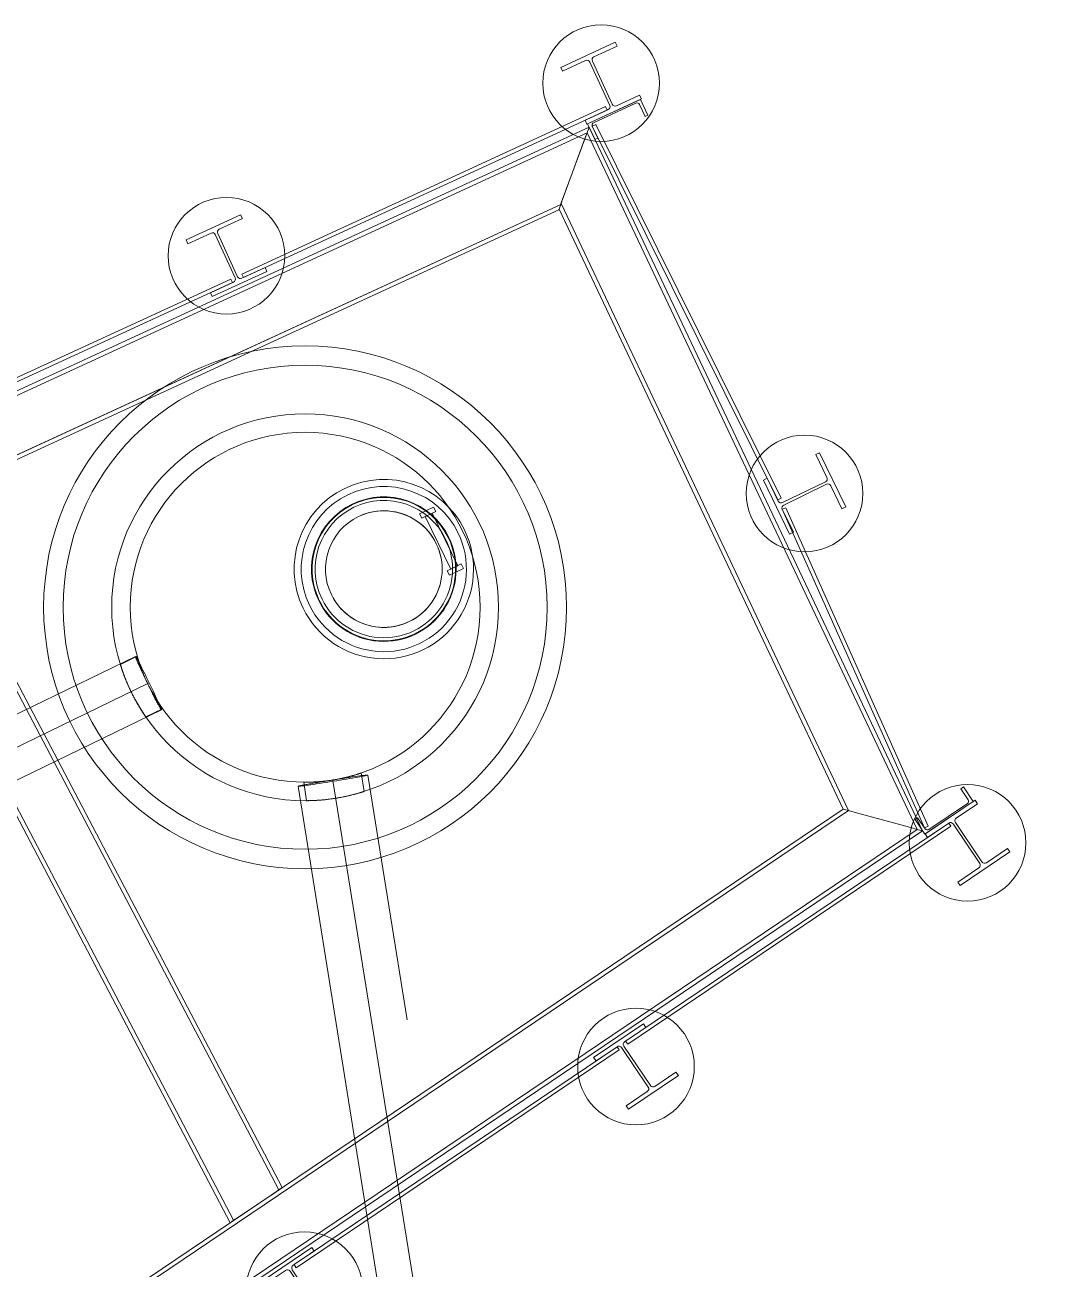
# Model space of a CAD drawing. Header units: metres. Extents: x 1753726 to 1755216, y 5920592 to 5921703.
# Drawn here: x 1754027.64 to 1754032.98, y 5920996.07 to 5921002.47 of the extents above; entities that cross this region are included whole.
import ezdxf

# ---------------------------------------------------------------- set-up
doc = ezdxf.new("R2010")
doc.units = ezdxf.units.M
doc.linetypes.add('CENTER', pattern=[50.8, 31.75, -6.35, 6.35, -6.35])
doc.linetypes.add('HIDDEN2', pattern=[4.7625, 3.175, -1.5875])
for name, color, linetype, lineweight in [('A-FLOR-____-OTLN', 9, 'Continuous', 9), ('A-GENM-____-OTLN', 4, 'Continuous', 9), ('A-WALL-____-OTLN', 2, 'Continuous', 9), ('P-PIPE-____-CNTR', 1, 'CENTER', 9), ('P-PIPE-____-OTLN', 6, 'HIDDEN2', 18), ('S-BEAM-____-OTLN', 7, 'Continuous', 9), ('S-COLS-____-OTLN', 52, 'Continuous', 9), ('S-FNDN-____-OTLN', 7, 'Continuous', 9)]:
    doc.layers.add(name, color=color, linetype=linetype, lineweight=lineweight)

# ---------------------------------------------------------------- blocks, each defined once
blk = doc.blocks.new('308492-ARUP-TUTB-MOD-0001_rvt-1-X-ARUP-GL-HERNE_BAY_ALIGNMENT')
at = {"layer": 'P-PIPE-____-CNTR'}
for p, q in [((1754028.2748, 5920999.08), (1754026.971, 5920998.448)), ((1754028.2748, 5920999.08), (1754026.971, 5920998.448)), ((1754042.2645, 5920917.3808), (1754029.224, 5920998.5788)), ((1754042.2645, 5920917.3808), (1754029.224, 5920998.5788))]:
    blk.add_line(p, q, dxfattribs=at)
at = {"layer": 'P-PIPE-____-OTLN'}
for p, q in [((1754028.2083, 5920999.2173), (1754026.9045, 5920998.5852)), ((1754027.0375, 5920998.3108), (1754028.3413, 5920998.9428)), ((1754042.4438, 5920917.4095), (1754029.4032, 5920998.6076)), ((1754029.0448, 5920998.55), (1754042.0853, 5920917.352))]:
    blk.add_line(p, q, dxfattribs=at)
for centre, major_axis, ratio, start_param, end_param in [((1754028.2748, 5920999.08), (-0.0665, 0.1372), 0.029803, 0, 1.570796), ((1754028.2748, 5920999.08), (-0.0665, 0.1372), 0.029803, 4.712389, 6.283185), ((1754028.2748, 5920999.08), (-0.0665, 0.1372), 0.029803, 3.141593, 4.712389), ((1754028.2748, 5920999.08), (-0.0665, 0.1372), 0.029803, 1.570796, 3.141593), ((1754029.224, 5920998.5788), (0.1792, 0.0288), 0.018974, 1.570796, 3.141593), ((1754029.224, 5920998.5788), (0.1792, 0.0288), 0.018974, 3.141593, 4.712389), ((1754029.224, 5920998.5788), (0.1792, 0.0288), 0.018974, 0, 1.570796), ((1754029.224, 5920998.5788), (0.1792, 0.0288), 0.018974, 4.712389, 6.283185)]:
    blk.add_ellipse(centre, major_axis=major_axis, ratio=ratio, start_param=start_param, end_param=end_param, dxfattribs=at)
blk = doc.blocks.new('Generic Model - Access Cover - WSL - Floor Base - Inspector Riser 2-4531329-X-ARUP-GL-HERNE_BAY_ALIGNMENT')
at = {"layer": 'A-GENM-____-OTLN'}
for radius, start, end in [(0.4615, 0, 180), (0.4615, 0, 180), (0.425, 0, 180), (0.425, 0, 180), (0.3719, 0, 180), (0.3691, 0, 180), (0.3533, 0, 180), (0.3533, 0, 180), (0.3533, 0, 180), (0.3, 0, 180), (0.3, 0, 180), (0.4615, 180, 0), (0.4615, 180, 0), (0.425, 180, 0), (0.425, 180, 0), (0.3719, 180, 0), (0.3691, 180, 0), (0.3533, 180, 0), (0.3533, 180, 0), (0.3533, 180, 0), (0.3, 180, 0), (0.3, 180, 0)]:
    blk.add_arc((0, 0), radius, start, end, dxfattribs=at)
blk = doc.blocks.new('Arup_Vertical Circulation_Cat Ladder_with Cage_AU - Generic-4604013-X-ARUP-GL-HERNE_BAY_ALIGNMENT')
at = {"layer": 'A-GENM-____-OTLN'}
for p, q in [((-0.175, 0.11), (-0.175, 0.19)), ((-0.175, 0.19), (-0.15, 0.19)), ((-0.15, 0.19), (-0.175, 0.19)), ((-0.175, 0.19), (-0.175, 0.11)), ((-0.15, 0.19), (-0.15, 0.11)), ((-0.15, 0.11), (-0.15, 0.19)), ((0.15, 0.17), (-0.15, 0.17)), ((-0.15, 0.17), (-0.15, 0.15)), ((0.15, 0.17), (-0.15, 0.17)), ((-0.15, 0.17), (-0.15, 0.15)), ((0.15, 0.17), (-0.15, 0.17)), ((-0.15, 0.17), (-0.15, 0.15)), ((0.15, 0.17), (-0.15, 0.17)), ((-0.15, 0.17), (-0.15, 0.15)), ((0.15, 0.17), (-0.15, 0.17)), ((-0.15, 0.17), (-0.15, 0.15)), ((0.15, 0.17), (-0.15, 0.17)), ((-0.15, 0.17), (-0.15, 0.15)), ((0.15, 0.17), (-0.15, 0.17)), ((-0.15, 0.17), (-0.15, 0.15)), ((0.15, 0.17), (-0.15, 0.17)), ((-0.15, 0.17), (-0.15, 0.15)), ((0.15, 0.17), (-0.15, 0.17)), ((-0.15, 0.17), (-0.15, 0.15)), ((-0.15, 0.15), (-0.15, 0.13)), ((-0.15, 0.15), (-0.15, 0.13)), ((-0.15, 0.15), (-0.15, 0.13)), ((-0.15, 0.15), (-0.15, 0.13)), ((-0.15, 0.15), (-0.15, 0.13)), ((-0.15, 0.15), (-0.15, 0.13)), ((-0.15, 0.15), (-0.15, 0.13)), ((-0.15, 0.15), (-0.15, 0.13)), ((-0.15, 0.15), (-0.15, 0.13)), ((-0.15, 0.13), (0.15, 0.13)), ((-0.15, 0.13), (0.15, 0.13)), ((-0.15, 0.13), (0.15, 0.13)), ((-0.15, 0.13), (0.15, 0.13)), ((-0.15, 0.13), (0.15, 0.13)), ((-0.15, 0.13), (0.15, 0.13)), ((-0.15, 0.13), (0.15, 0.13)), ((-0.15, 0.13), (0.15, 0.13)), ((-0.15, 0.13), (0.15, 0.13)), ((0.15, 0.11), (0.15, 0.19)), ((0.15, 0.19), (0.175, 0.19)), ((0.175, 0.19), (0.15, 0.19)), ((0.15, 0.19), (0.15, 0.11)), ((0.15, 0.15), (0.15, 0.17)), ((0.15, 0.15), (0.15, 0.17)), ((0.15, 0.15), (0.15, 0.17)), ((0.15, 0.15), (0.15, 0.17)), ((0.15, 0.15), (0.15, 0.17)), ((0.15, 0.15), (0.15, 0.17)), ((0.15, 0.15), (0.15, 0.17)), ((0.15, 0.15), (0.15, 0.17)), ((0.15, 0.15), (0.15, 0.17)), ((0.15, 0.13), (0.15, 0.15)), ((0.15, 0.13), (0.15, 0.15)), ((0.15, 0.13), (0.15, 0.15)), ((0.15, 0.13), (0.15, 0.15)), ((0.15, 0.13), (0.15, 0.15)), ((0.15, 0.13), (0.15, 0.15)), ((0.15, 0.13), (0.15, 0.15)), ((0.15, 0.13), (0.15, 0.15)), ((0.15, 0.13), (0.15, 0.15)), ((0.175, 0.19), (0.175, 0.11)), ((0.175, 0.11), (0.175, 0.19)), ((-0.15, 0.11), (-0.175, 0.11)), ((-0.175, 0.11), (-0.15, 0.11)), ((0.175, 0.11), (0.15, 0.11)), ((0.15, 0.11), (0.175, 0.11))]:
    blk.add_line(p, q, dxfattribs=at)
blk = doc.blocks.new('308492-ARUP-STPW-MOD-1800_rvt-1-X-ARUP-GL-HERNE_BAY_ALIGNMENT')
at = {"layer": 'A-FLOR-____-OTLN'}
for centre, radius, start, end in [((1754029.0808, 5920999.4708), 1.345, 0, 180), ((1754029.0808, 5920999.4708), 1.345, 0, 180), ((1754029.0808, 5920999.4708), 0.995, 0, 180), ((1754029.0808, 5920999.4708), 0.995, 0, 180), ((1754029.4857, 5920999.6671), 0.3, 115.86305, 295.86305), ((1754029.4857, 5920999.6671), 0.3, 115.86305, 295.86305), ((1754029.4857, 5920999.6671), 0.3, 295.86305, 115.86305), ((1754029.4857, 5920999.6671), 0.3, 295.86305, 115.86305), ((1754029.0808, 5920999.4708), 1.345, 180, 0), ((1754029.0808, 5920999.4708), 1.345, 180, 0), ((1754029.0808, 5920999.4708), 0.995, 180, 0), ((1754029.0808, 5920999.4708), 0.995, 180, 0)]:
    blk.add_arc(centre, radius, start, end, dxfattribs=at)
at = {"layer": 'A-WALL-____-OTLN'}
for p, q in [((1754028.2169, 5920999.2185), (1754028.1303, 5920999.1765)), ((1754028.2612, 5920998.9066), (1754028.3478, 5920998.9485)), ((1754029.0733, 5920998.5708), (1754029.0886, 5920998.4758)), ((1754029.3848, 5920998.5233), (1754029.3695, 5920998.6183))]:
    blk.add_line(p, q, dxfattribs=at)
for radius, start, end in [(1.245, 0, 180), (1.245, 0, 180), (0.995, 0, 180), (0.995, 0, 180), (0.995, 0, 180), (0.995, 0, 180), (0.9, 0, 180), (0.9, 0, 180), (1.245, 180, 0), (1.245, 180, 0), (0.995, 180, 0), (0.995, 180, 0), (0.995, 180, 0), (0.995, 180, 0), (0.9, 180, 0), (0.9, 180, 0)]:
    blk.add_arc((1754029.0808, 5920999.4708), radius, start, end, dxfattribs=at)
for points, knots in [([(1754028.2703, 5920999.0795), (1754028.2665, 5920999.0874), (1754028.261, 5920999.0992), (1754028.2541, 5920999.1149), (1754028.2476, 5920999.1302), (1754028.2403, 5920999.1486), (1754028.2346, 5920999.1641), (1754028.2311, 5920999.174), (1754028.2286, 5920999.1813), (1754028.2258, 5920999.1897), (1754028.2234, 5920999.197), (1754028.2218, 5920999.2021), (1754028.2208, 5920999.2055), (1754028.2198, 5920999.2086), (1754028.2187, 5920999.2122), (1754028.2173, 5920999.2169), (1754028.2169, 5920999.2185), (1754028.2169, 5920999.2185)], [0, 0, 0, 0, 0.1111111, 0.1666667, 0.2222222, 0.3333333, 0.4444444, 0.4791667, 0.5138889, 0.5833333, 0.6527778, 0.6875, 0.7222222, 0.7569444, 0.7916667, 0.8611111, 0.9931305, 0.9931305, 0.9931305, 0.9931305]), ([(1754028.2169, 5920999.2185), (1754028.2169, 5920999.2184), (1754028.2173, 5920999.2171), (1754028.2184, 5920999.2132), (1754028.22, 5920999.208), (1754028.2228, 5920999.1988), (1754028.2265, 5920999.1875), (1754028.2296, 5920999.1784), (1754028.2322, 5920999.171), (1754028.2357, 5920999.1612), (1754028.2397, 5920999.1504), (1754028.2431, 5920999.1416), (1754028.2459, 5920999.1347), (1754028.2487, 5920999.1277), (1754028.2527, 5920999.1182), (1754028.2601, 5920999.1012), (1754028.2669, 5920999.0865), (1754028.2717, 5920999.0766)], [0, 0, 0, 0, 0.111111, 0.166667, 0.222222, 0.333333, 0.444444, 0.479167, 0.513889, 0.583333, 0.652778, 0.6875, 0.722222, 0.756944, 0.791667, 0.861111, 1, 1, 1, 1]), ([(1754028.1862, 5920999.0351), (1754028.1824, 5920999.043), (1754028.1768, 5920999.0548), (1754028.1698, 5920999.0704), (1754028.1632, 5920999.0858), (1754028.1556, 5920999.1043), (1754028.1496, 5920999.12), (1754028.1459, 5920999.13), (1754028.1433, 5920999.1375), (1754028.1403, 5920999.146), (1754028.1377, 5920999.1535), (1754028.136, 5920999.1587), (1754028.1348, 5920999.1623), (1754028.1338, 5920999.1656), (1754028.1326, 5920999.1693), (1754028.1309, 5920999.1745), (1754028.1303, 5920999.1764), (1754028.1303, 5920999.1765)], [0, 0, 0, 0, 0.111111, 0.166667, 0.222222, 0.333333, 0.444444, 0.479167, 0.513889, 0.583333, 0.652778, 0.6875, 0.722222, 0.756944, 0.791667, 0.861111, 1, 1, 1, 1]), ([(1754028.1303, 5920999.1765), (1754028.1303, 5920999.1765), (1754028.1306, 5920999.1755), (1754028.1317, 5920999.1721), (1754028.1332, 5920999.1672), (1754028.136, 5920999.1585), (1754028.1397, 5920999.1476), (1754028.1428, 5920999.1388), (1754028.1453, 5920999.1316), (1754028.1489, 5920999.122), (1754028.1529, 5920999.1115), (1754028.1563, 5920999.1028), (1754028.1591, 5920999.096), (1754028.1619, 5920999.089), (1754028.1659, 5920999.0797), (1754028.1732, 5920999.0627), (1754028.18, 5920999.048), (1754028.1848, 5920999.038)], [0.0068728, 0.0068728, 0.0068728, 0.0068728, 0.1111111, 0.1666667, 0.2222222, 0.3333333, 0.4444444, 0.4791667, 0.5138889, 0.5833333, 0.6527778, 0.6875, 0.7222222, 0.7569444, 0.7916667, 0.8611111, 1, 1, 1, 1]), ([(1754028.3478, 5920998.9485), (1754028.3477, 5920998.9486), (1754028.347, 5920998.9497), (1754028.3446, 5920998.953), (1754028.3415, 5920998.9575), (1754028.336, 5920998.9654), (1754028.3294, 5920998.9753), (1754028.3242, 5920998.9833), (1754028.32, 5920998.9899), (1754028.3145, 5920998.9987), (1754028.3085, 5920999.0085), (1754028.3037, 5920999.0167), (1754028.3, 5920999.0231), (1754028.2963, 5920999.0297), (1754028.2913, 5920999.0386), (1754028.2824, 5920999.055), (1754028.2751, 5920999.0695), (1754028.2703, 5920999.0795)], [0, 0, 0, 0, 0.111111, 0.166667, 0.222222, 0.333333, 0.444444, 0.479167, 0.513889, 0.583333, 0.652778, 0.6875, 0.722222, 0.756944, 0.791667, 0.861111, 1, 1, 1, 1]), ([(1754028.1848, 5920999.038), (1754028.1887, 5920999.0301), (1754028.1945, 5920999.0184), (1754028.2024, 5920999.0032), (1754028.2104, 5920998.9885), (1754028.2202, 5920998.9711), (1754028.2288, 5920998.9567), (1754028.2344, 5920998.9476), (1754028.2386, 5920998.9409), (1754028.2434, 5920998.9333), (1754028.2478, 5920998.9266), (1754028.2508, 5920998.922), (1754028.2529, 5920998.9189), (1754028.2548, 5920998.9161), (1754028.2569, 5920998.9128), (1754028.26, 5920998.9083), (1754028.2611, 5920998.9067), (1754028.2612, 5920998.9066)], [0, 0, 0, 0, 0.111111, 0.166667, 0.222222, 0.333333, 0.444444, 0.479167, 0.513889, 0.583333, 0.652778, 0.6875, 0.722222, 0.756944, 0.791667, 0.861111, 1, 1, 1, 1]), ([(1754028.2612, 5920998.9066), (1754028.2612, 5920998.9066), (1754028.2606, 5920998.9074), (1754028.2586, 5920998.9103), (1754028.2557, 5920998.9146), (1754028.2517, 5920998.9207), (1754028.2466, 5920998.9284), (1754028.2428, 5920998.9343), (1754028.2393, 5920998.9397), (1754028.2353, 5920998.9462), (1754028.2299, 5920998.9549), (1754028.2241, 5920998.9646), (1754028.2194, 5920998.9727), (1754028.2157, 5920998.9791), (1754028.2121, 5920998.9856), (1754028.2071, 5920998.9945), (1754028.1984, 5920999.0108), (1754028.1911, 5920999.0252), (1754028.1862, 5920999.0351)], [0.0068842, 0.0068842, 0.0068842, 0.0068842, 0.1111111, 0.1666667, 0.2222222, 0.3333333, 0.3888889, 0.4444444, 0.4791667, 0.5138889, 0.5833333, 0.6527778, 0.6875, 0.7222222, 0.7569444, 0.7916667, 0.8611111, 1, 1, 1, 1]), ([(1754028.2717, 5920999.0766), (1754028.2756, 5920999.0686), (1754028.2814, 5920999.057), (1754028.2895, 5920999.042), (1754028.2975, 5920999.0274), (1754028.3074, 5920999.0103), (1754028.316, 5920998.9962), (1754028.3217, 5920998.9873), (1754028.3259, 5920998.9808), (1754028.3307, 5920998.9734), (1754028.335, 5920998.967), (1754028.338, 5920998.9626), (1754028.34, 5920998.9596), (1754028.3419, 5920998.9569), (1754028.344, 5920998.9539), (1754028.3468, 5920998.9499), (1754028.3478, 5920998.9485), (1754028.3478, 5920998.9485)], [0, 0, 0, 0, 0.1111111, 0.1666667, 0.2222222, 0.3333333, 0.4444444, 0.4791667, 0.5138889, 0.5833333, 0.6527778, 0.6875, 0.7222222, 0.7569444, 0.7916667, 0.8611111, 0.9931176, 0.9931176, 0.9931176, 0.9931176]), ([(1754029.2235, 5920998.5821), (1754029.2148, 5920998.5807), (1754029.2019, 5920998.5789), (1754029.1849, 5920998.5768), (1754029.1683, 5920998.575), (1754029.1485, 5920998.5732), (1754029.1319, 5920998.5722), (1754029.1213, 5920998.5717), (1754029.1134, 5920998.5713), (1754029.1045, 5920998.571), (1754029.0967, 5920998.5709), (1754029.0912, 5920998.5708), (1754029.0875, 5920998.5708), (1754029.0842, 5920998.5708), (1754029.0804, 5920998.5707), (1754029.0751, 5920998.5708), (1754029.0733, 5920998.5708), (1754029.0733, 5920998.5708)], [0, 0, 0, 0, 0.111111, 0.166667, 0.222222, 0.333333, 0.444444, 0.479167, 0.513889, 0.583333, 0.652778, 0.6875, 0.722222, 0.756944, 0.791667, 0.861111, 1, 1, 1, 1]), ([(1754029.0733, 5920998.5708), (1754029.0733, 5920998.5708), (1754029.0745, 5920998.5708), (1754029.0783, 5920998.5708), (1754029.0836, 5920998.5707), (1754029.093, 5920998.5708), (1754029.1047, 5920998.571), (1754029.1141, 5920998.5714), (1754029.1219, 5920998.5717), (1754029.1322, 5920998.5722), (1754029.1435, 5920998.5729), (1754029.1529, 5920998.5736), (1754029.1603, 5920998.5743), (1754029.1678, 5920998.575), (1754029.1779, 5920998.576), (1754029.1964, 5920998.5781), (1754029.2124, 5920998.5804), (1754029.2233, 5920998.5821)], [0, 0, 0, 0, 0.111111, 0.166667, 0.222222, 0.333333, 0.444444, 0.479167, 0.513889, 0.583333, 0.652778, 0.6875, 0.722222, 0.756944, 0.791667, 0.861111, 1, 1, 1, 1]), ([(1754029.2233, 5920998.5821), (1754029.2321, 5920998.5835), (1754029.2449, 5920998.5858), (1754029.2617, 5920998.5891), (1754029.278, 5920998.5926), (1754029.2974, 5920998.5971), (1754029.3135, 5920998.6013), (1754029.3237, 5920998.6042), (1754029.3313, 5920998.6063), (1754029.3398, 5920998.6088), (1754029.3473, 5920998.6111), (1754029.3525, 5920998.6127), (1754029.356, 5920998.6139), (1754029.3592, 5920998.6149), (1754029.3628, 5920998.6161), (1754029.3678, 5920998.6177), (1754029.3695, 5920998.6183), (1754029.3695, 5920998.6183)], [0, 0, 0, 0, 0.111111, 0.166667, 0.222222, 0.333333, 0.444444, 0.479167, 0.513889, 0.583333, 0.652778, 0.6875, 0.722222, 0.756944, 0.791667, 0.861111, 1, 1, 1, 1]), ([(1754029.3695, 5920998.6183), (1754029.3695, 5920998.6183), (1754029.3684, 5920998.6179), (1754029.3648, 5920998.6167), (1754029.3597, 5920998.6151), (1754029.3508, 5920998.6122), (1754029.3396, 5920998.6087), (1754029.3305, 5920998.6061), (1754029.3231, 5920998.604), (1754029.3131, 5920998.6012), (1754029.3021, 5920998.5984), (1754029.2929, 5920998.5961), (1754029.2858, 5920998.5944), (1754029.2784, 5920998.5927), (1754029.2685, 5920998.5905), (1754029.2503, 5920998.5867), (1754029.2344, 5920998.5839), (1754029.2235, 5920998.5821)], [0, 0, 0, 0, 0.111111, 0.166667, 0.222222, 0.333333, 0.444444, 0.479167, 0.513889, 0.583333, 0.652778, 0.6875, 0.722222, 0.756944, 0.791667, 0.861111, 1, 1, 1, 1]), ([(1754029.3848, 5920998.5233), (1754029.3848, 5920998.5233), (1754029.3837, 5920998.523), (1754029.38, 5920998.5218), (1754029.3749, 5920998.5202), (1754029.366, 5920998.5175), (1754029.3547, 5920998.5142), (1754029.3456, 5920998.5116), (1754029.3382, 5920998.5096), (1754029.3282, 5920998.507), (1754029.3172, 5920998.5042), (1754029.308, 5920998.502), (1754029.3008, 5920998.5004), (1754029.2934, 5920998.4987), (1754029.2835, 5920998.4966), (1754029.2653, 5920998.4929), (1754029.2493, 5920998.4901), (1754029.2384, 5920998.4883)], [0, 0, 0, 0, 0.111111, 0.166667, 0.222222, 0.333333, 0.444444, 0.479167, 0.513889, 0.583333, 0.652778, 0.6875, 0.722222, 0.756944, 0.791667, 0.861111, 1, 1, 1, 1]), ([(1754029.2385, 5920998.4883), (1754029.2472, 5920998.4897), (1754029.26, 5920998.492), (1754029.2768, 5920998.4952), (1754029.2932, 5920998.4986), (1754029.3125, 5920998.503), (1754029.3287, 5920998.5071), (1754029.339, 5920998.5098), (1754029.3465, 5920998.5119), (1754029.3551, 5920998.5143), (1754029.3626, 5920998.5165), (1754029.3677, 5920998.518), (1754029.3713, 5920998.5191), (1754029.3744, 5920998.5201), (1754029.3781, 5920998.5212), (1754029.3831, 5920998.5228), (1754029.3848, 5920998.5233), (1754029.3848, 5920998.5233)], [0, 0, 0, 0, 0.111111, 0.166667, 0.222222, 0.333333, 0.444444, 0.479167, 0.513889, 0.583333, 0.652778, 0.6875, 0.722222, 0.756944, 0.791667, 0.861111, 1, 1, 1, 1]), ([(1754029.0886, 5920998.4758), (1754029.0886, 5920998.4758), (1754029.0897, 5920998.4758), (1754029.0936, 5920998.4758), (1754029.0989, 5920998.4759), (1754029.1064, 5920998.4761), (1754029.1159, 5920998.4764), (1754029.1229, 5920998.4766), (1754029.1294, 5920998.4769), (1754029.1372, 5920998.4773), (1754029.1475, 5920998.478), (1754029.1588, 5920998.4788), (1754029.1682, 5920998.4796), (1754029.1756, 5920998.4803), (1754029.1831, 5920998.481), (1754029.1932, 5920998.4821), (1754029.2116, 5920998.4843), (1754029.2277, 5920998.4866), (1754029.2385, 5920998.4883)], [0, 0, 0, 0, 0.111111, 0.166667, 0.222222, 0.333333, 0.388889, 0.444444, 0.479167, 0.513889, 0.583333, 0.652778, 0.6875, 0.722222, 0.756944, 0.791667, 0.861111, 1, 1, 1, 1]), ([(1754029.2384, 5920998.4883), (1754029.2297, 5920998.4869), (1754029.2168, 5920998.485), (1754029.1998, 5920998.4829), (1754029.1833, 5920998.481), (1754029.1635, 5920998.4791), (1754029.1469, 5920998.4779), (1754029.1363, 5920998.4773), (1754029.1285, 5920998.4769), (1754029.1196, 5920998.4765), (1754029.1118, 5920998.4762), (1754029.1064, 5920998.4761), (1754029.1027, 5920998.476), (1754029.0994, 5920998.4759), (1754029.0956, 5920998.4759), (1754029.0904, 5920998.4758), (1754029.0886, 5920998.4758), (1754029.0886, 5920998.4758)], [0, 0, 0, 0, 0.111111, 0.166667, 0.222222, 0.333333, 0.444444, 0.479167, 0.513889, 0.583333, 0.652778, 0.6875, 0.722222, 0.756944, 0.791667, 0.861111, 1, 1, 1, 1])]:
    blk.add_open_spline(points, degree=3, knots=knots, dxfattribs=at)
at = {"layer": 'A-GENM-____-OTLN'}
for name, p, rotation in [('Generic Model - Access Cover - WSL - Floor Base - Inspector Riser 2-4531329-X-ARUP-GL-HERNE_BAY_ALIGNMENT', (1754029.4857, 5920999.6671), 25.86304655932587), ('Arup_Vertical Circulation_Cat Ladder_with Cage_AU - Generic-4604013-X-ARUP-GL-HERNE_BAY_ALIGNMENT', (1754029.6474, 5920999.7454), 295.8862810257803)]:
    blk.add_blockref(name, p, dxfattribs=dict(at, rotation=rotation))
blk = doc.blocks.new('Arup_Column_Steel I Section_UC_AU - 310UC137-4457646-X-ARUP-GL-HERNE_BAY_ALIGNMENT')
at = {"layer": 'S-COLS-____-OTLN'}
for p, q in [((0.1545, 0.1605), (-0.1545, 0.1605)), ((-0.1545, 0.1605), (-0.1545, 0.1388)), ((-0.1545, 0.1605), (-0.1545, 0.1388)), ((0.1545, 0.1605), (-0.1545, 0.1605)), ((-0.1545, 0.1388), (-0.0234, 0.1388)), ((-0.1545, 0.1388), (-0.0234, 0.1388)), ((0.0234, 0.1388), (0.1545, 0.1388)), ((0.0234, 0.1388), (0.1545, 0.1388)), ((0.1545, 0.1388), (0.1545, 0.1605)), ((0.1545, 0.1388), (0.1545, 0.1605)), ((-0.0069, 0.1223), (-0.0069, -0.1223)), ((-0.0069, 0.1223), (-0.0069, -0.1223)), ((0.0069, -0.1223), (0.0069, 0.1223)), ((0.0069, -0.1223), (0.0069, 0.1223)), ((-0.0234, -0.1388), (-0.1545, -0.1388)), ((-0.1545, -0.1388), (-0.1545, -0.1605)), ((-0.1545, -0.1388), (-0.1545, -0.1605)), ((-0.0234, -0.1388), (-0.1545, -0.1388)), ((-0.1545, -0.1605), (0.1545, -0.1605)), ((-0.1545, -0.1605), (0.1545, -0.1605)), ((0.1545, -0.1388), (0.0234, -0.1388)), ((0.1545, -0.1388), (0.0234, -0.1388)), ((0.1545, -0.1605), (0.1545, -0.1388)), ((0.1545, -0.1605), (0.1545, -0.1388))]:
    blk.add_line(p, q, dxfattribs=at)
for centre, start_param, end_param in [((-0.0234, 0.1223), 4.712389, 6.283185), ((-0.0234, 0.1223), 4.712389, 6.283185), ((0.0234, 0.1223), 0, 1.570796), ((0.0234, 0.1223), 0, 1.570796), ((-0.0234, -0.1223), 3.141593, 4.712389), ((-0.0234, -0.1223), 3.141593, 4.712389), ((0.0234, -0.1223), 1.570796, 3.141593), ((0.0234, -0.1223), 1.570796, 3.141593)]:
    blk.add_ellipse(centre, major_axis=(0, 0.0165), ratio=1, start_param=start_param, end_param=end_param, dxfattribs=at)
blk = doc.blocks.new('Structural Foundation - Soft Pile - 600mm Dia-4392474-X-ARUP-GL-HERNE_BAY_ALIGNMENT')
at = {"layer": 'S-FNDN-____-OTLN'}
for start, end in [(0, 180), (0, 180), (180, 0), (180, 0)]:
    blk.add_arc((0, 0), 0.3, start, end, dxfattribs=at)
blk = doc.blocks.new('Arup_Column_Steel C Channel_PFC_AU - 300PFC-4477111-X-ARUP-GL-HERNE_BAY_ALIGNMENT')
at = {"layer": 'S-COLS-____-OTLN'}
for p, q in [((0.0628, 0.15), (-0.0272, 0.15)), ((-0.0272, 0.15), (-0.0272, -0.15)), ((-0.0272, 0.15), (-0.0272, -0.15)), ((0.0628, 0.15), (-0.0272, 0.15)), ((-0.0052, 0.134), (0.0628, 0.134)), ((-0.0052, 0.134), (0.0628, 0.134)), ((0.0628, 0.134), (0.0628, 0.15)), ((0.0628, 0.134), (0.0628, 0.15)), ((-0.0192, -0.12), (-0.0192, 0.12)), ((-0.0192, -0.12), (-0.0192, 0.12)), ((-0.0272, -0.15), (0.0628, -0.15)), ((-0.0272, -0.15), (0.0628, -0.15)), ((0.0628, -0.134), (-0.0052, -0.134)), ((0.0628, -0.134), (-0.0052, -0.134)), ((0.0628, -0.15), (0.0628, -0.134)), ((0.0628, -0.15), (0.0628, -0.134))]:
    blk.add_line(p, q, dxfattribs=at)
for centre, start_param, end_param in [((-0.0052, 0.12), 0, 1.570796), ((-0.0052, 0.12), 0, 1.570796), ((-0.0052, -0.12), 1.570796, 3.141593), ((-0.0052, -0.12), 1.570796, 3.141593)]:
    blk.add_ellipse(centre, major_axis=(0, 0.014), ratio=1, start_param=start_param, end_param=end_param, dxfattribs=at)
blk = doc.blocks.new('308492-ARUP-STTW-MOD-1300_rvt-1-X-ARUP-GL-HERNE_BAY_ALIGNMENT')
at = {"layer": 'A-WALL-____-OTLN'}
for p, q in [((1754030.626, 5921002.0469), (1754028.755, 5921001.185)), ((1754028.755, 5921001.185), (1754030.626, 5921002.0469)), ((1754030.6344, 5921002.0287), (1754028.7634, 5921001.1668)), ((1754028.7634, 5921001.1668), (1754030.6344, 5921002.0287)), ((1754030.626, 5921002.0469), (1754030.6344, 5921002.0287)), ((1754030.6344, 5921002.0287), (1754030.626, 5921002.0469)), ((1754030.5578, 5921001.945), (1754030.5758, 5921001.9539)), ((1754030.5578, 5921001.945), (1754030.5758, 5921001.9539)), ((1754031.5116, 5921000.0237), (1754030.5578, 5921001.945)), ((1754030.5578, 5921001.945), (1754031.5116, 5921000.0237)), ((1754031.5295, 5921000.0326), (1754030.5758, 5921001.9539)), ((1754030.5758, 5921001.9539), (1754031.5295, 5921000.0326)), ((1754028.6988, 5921001.1595), (1754026.8278, 5921000.2976)), ((1754026.8278, 5921000.2976), (1754028.6988, 5921001.1595)), ((1754028.7072, 5921001.1413), (1754026.8361, 5921000.2794)), ((1754026.8361, 5921000.2794), (1754028.7072, 5921001.1413)), ((1754028.6988, 5921001.1595), (1754028.7072, 5921001.1413)), ((1754028.7072, 5921001.1413), (1754028.6988, 5921001.1595)), ((1754028.7634, 5921001.1668), (1754028.755, 5921001.185)), ((1754028.7634, 5921001.1668), (1754028.755, 5921001.185)), ((1754031.5295, 5921000.0326), (1754031.5116, 5921000.0237)), ((1754031.5116, 5921000.0237), (1754031.5295, 5921000.0326)), ((1754031.5354, 5920999.9747), (1754031.5536, 5920999.9828)), ((1754031.5354, 5920999.9747), (1754031.5536, 5920999.9828)), ((1754032.2674, 5920998.3357), (1754031.5354, 5920999.9747)), ((1754031.5354, 5920999.9747), (1754032.2674, 5920998.3357)), ((1754032.2857, 5920998.3439), (1754031.5536, 5920999.9828)), ((1754031.5536, 5920999.9828), (1754032.2857, 5920998.3439)), ((1754032.3913, 5920998.3605), (1754030.7291, 5920997.2393)), ((1754030.7291, 5920997.2393), (1754032.3913, 5920998.3605)), ((1754032.4025, 5920998.3439), (1754030.7403, 5920997.2228)), ((1754030.7403, 5920997.2228), (1754032.4025, 5920998.3439)), ((1754032.2857, 5920998.3439), (1754032.2674, 5920998.3357)), ((1754032.2674, 5920998.3357), (1754032.2857, 5920998.3439)), ((1754032.3913, 5920998.3605), (1754032.4025, 5920998.3439)), ((1754032.4025, 5920998.3439), (1754032.3913, 5920998.3605)), ((1754030.7403, 5920997.2228), (1754030.7291, 5920997.2393)), ((1754030.7403, 5920997.2228), (1754030.7291, 5920997.2393)), ((1754030.6858, 5920997.2101), (1754029.0236, 5920996.0889)), ((1754029.0236, 5920996.0889), (1754030.6858, 5920997.2101)), ((1754030.697, 5920997.1935), (1754029.0347, 5920996.0723)), ((1754029.0347, 5920996.0723), (1754030.697, 5920997.1935)), ((1754030.6858, 5920997.2101), (1754030.697, 5920997.1935)), ((1754030.697, 5920997.1935), (1754030.6858, 5920997.2101)), ((1754029.0347, 5920996.0723), (1754029.0236, 5920996.0889)), ((1754029.0347, 5920996.0723), (1754029.0236, 5920996.0889))]:
    blk.add_line(p, q, dxfattribs=at)
at = {"layer": 'S-BEAM-____-OTLN'}
for p, q in [((1754023.837, 5920998.8514), (1754030.5423, 5921001.9404)), ((1754023.837, 5920998.8514), (1754030.5423, 5921001.9404)), ((1754030.5317, 5921001.9116), (1754023.8662, 5920998.8409)), ((1754023.8662, 5920998.8409), (1754030.5317, 5921001.9116)), ((1754023.8662, 5920998.8409), (1754030.5317, 5921001.9116)), ((1754030.5317, 5921001.9116), (1754030.5423, 5921001.9404)), ((1754030.5423, 5921001.9404), (1754030.5317, 5921001.9116)), ((1754030.5318, 5921001.9119), (1754030.5423, 5921001.9404)), ((1754030.5423, 5921001.9404), (1754030.5318, 5921001.9119)), ((1754032.2298, 5920998.328), (1754030.5318, 5921001.9119)), ((1754032.2298, 5920998.328), (1754030.5318, 5921001.9119)), ((1754032.2298, 5920998.328), (1754030.5318, 5921001.9119)), ((1754032.2574, 5920998.3204), (1754030.5423, 5921001.9404)), ((1754032.2574, 5920998.3204), (1754030.5423, 5921001.9404)), ((1754030.4038, 5921001.5652), (1754030.5236, 5921001.8897)), ((1754030.5236, 5921001.8897), (1754030.4038, 5921001.5652)), ((1754030.4053, 5921001.5692), (1754030.5238, 5921001.8903)), ((1754030.5238, 5921001.8903), (1754030.4053, 5921001.5692)), ((1754024.2397, 5920998.7073), (1754030.3957, 5921001.5433)), ((1754030.3957, 5921001.5433), (1754024.2397, 5920998.7073)), ((1754024.2397, 5920998.7073), (1754030.3957, 5921001.5433)), ((1754024.2689, 5920998.6969), (1754030.3851, 5921001.5145)), ((1754024.2689, 5920998.6969), (1754030.3851, 5921001.5145)), ((1754030.3957, 5921001.5433), (1754030.3851, 5921001.5145)), ((1754030.3851, 5921001.5145), (1754030.3957, 5921001.5433)), ((1754030.3973, 5921001.5475), (1754030.3868, 5921001.519)), ((1754030.3868, 5921001.519), (1754030.3973, 5921001.5475)), ((1754031.8492, 5920998.4323), (1754030.3868, 5921001.519)), ((1754031.8492, 5920998.4323), (1754030.3868, 5921001.519)), ((1754030.3973, 5921001.5475), (1754031.8767, 5920998.4247)), ((1754031.8767, 5920998.4247), (1754030.3973, 5921001.5475)), ((1754031.8767, 5920998.4247), (1754030.3973, 5921001.5475)), ((1754028.9447, 5920996.4732), (1754027.0937, 5920999.9982)), ((1754028.9447, 5920996.4732), (1754027.0937, 5920999.9982)), ((1754027.0937, 5920999.9982), (1754028.9447, 5920996.4732)), ((1754027.1134, 5921000.0073), (1754028.9628, 5920996.4855)), ((1754027.1134, 5921000.0073), (1754028.9628, 5920996.4855)), ((1754026.8214, 5920999.8728), (1754028.6951, 5920996.3049)), ((1754026.8214, 5920999.8728), (1754028.6951, 5920996.3049)), ((1754026.8412, 5920999.8819), (1754028.7132, 5920996.3171)), ((1754026.8412, 5920999.8819), (1754028.7132, 5920996.3171)), ((1754026.8412, 5920999.8819), (1754028.7132, 5920996.3171)), ((1754031.8767, 5920998.4247), (1754026.2271, 5920994.614)), ((1754031.8767, 5920998.4247), (1754026.2271, 5920994.614)), ((1754031.8767, 5920998.4247), (1754026.2271, 5920994.614)), ((1754031.8492, 5920998.4323), (1754026.2357, 5920994.646)), ((1754031.8492, 5920998.4323), (1754026.2357, 5920994.646)), ((1754031.8492, 5920998.4323), (1754031.8767, 5920998.4247)), ((1754031.8767, 5920998.4247), (1754031.8492, 5920998.4323)), ((1754031.8492, 5920998.4323), (1754031.8767, 5920998.4247)), ((1754031.8767, 5920998.4247), (1754031.8492, 5920998.4323)), ((1754032.2088, 5920998.3338), (1754031.8977, 5920998.419)), ((1754031.8977, 5920998.419), (1754032.2088, 5920998.3338)), ((1754032.2088, 5920998.3338), (1754031.8977, 5920998.419)), ((1754031.8977, 5920998.419), (1754032.2088, 5920998.3338)), ((1754032.2574, 5920998.3204), (1754026.1085, 5920994.173)), ((1754032.2574, 5920998.3204), (1754026.1085, 5920994.173)), ((1754026.1171, 5920994.2049), (1754032.2298, 5920998.328)), ((1754032.2298, 5920998.328), (1754026.1171, 5920994.2049)), ((1754032.2298, 5920998.328), (1754026.1171, 5920994.2049)), ((1754032.2574, 5920998.3204), (1754032.2298, 5920998.328)), ((1754032.2298, 5920998.328), (1754032.2574, 5920998.3204)), ((1754032.2574, 5920998.3204), (1754032.2298, 5920998.328)), ((1754032.2298, 5920998.328), (1754032.2574, 5920998.3204)), ((1754028.727, 5920996.3264), (1754028.931, 5920996.464)), ((1754028.931, 5920996.464), (1754028.727, 5920996.3264)), ((1754028.9628, 5920996.4855), (1754028.9447, 5920996.4732)), ((1754028.9447, 5920996.4732), (1754028.9628, 5920996.4855)), ((1754028.6951, 5920996.3049), (1754028.7132, 5920996.3171)), ((1754028.7132, 5920996.3171), (1754028.6951, 5920996.3049))]:
    blk.add_line(p, q, dxfattribs=at)
at = {"layer": 'S-BEAM-____-OTLN', "flags": 128}
for points in [[(1754030.5236, 5921001.8897), (1754030.5271, 5921001.8992), (1754030.5309, 5921001.9094)], [(1754030.5318, 5921001.9119), (1754030.5273, 5921001.8996), (1754030.5238, 5921001.8903)], [(1754030.5238, 5921001.8903), (1754030.5273, 5921001.8996), (1754030.531, 5921001.9098)], [(1754030.5317, 5921001.9116), (1754030.5287, 5921001.9034), (1754030.5254, 5921001.8946)], [(1754030.3957, 5921001.5433), (1754030.3988, 5921001.5516), (1754030.402, 5921001.5603)], [(1754030.4038, 5921001.5652), (1754030.4003, 5921001.5557), (1754030.3965, 5921001.5455)], [(1754030.3973, 5921001.5475), (1754030.4018, 5921001.5598), (1754030.4053, 5921001.5692)], [(1754030.4053, 5921001.5692), (1754030.4018, 5921001.5598), (1754030.3981, 5921001.5497)], [(1754031.8767, 5920998.4247), (1754031.8886, 5920998.4215), (1754031.8977, 5920998.419)], [(1754031.8767, 5920998.4247), (1754031.8886, 5920998.4215), (1754031.8977, 5920998.419)], [(1754031.8977, 5920998.419), (1754031.8886, 5920998.4215), (1754031.8788, 5920998.4242)], [(1754031.8977, 5920998.419), (1754031.8886, 5920998.4215), (1754031.8788, 5920998.4242)], [(1754032.2298, 5920998.328), (1754032.2179, 5920998.3313), (1754032.2088, 5920998.3338)], [(1754032.2088, 5920998.3338), (1754032.2179, 5920998.3313), (1754032.2277, 5920998.3286)], [(1754032.2298, 5920998.328), (1754032.2179, 5920998.3313), (1754032.2088, 5920998.3338)], [(1754032.2088, 5920998.3338), (1754032.2179, 5920998.3313), (1754032.2277, 5920998.3286)], [(1754028.931, 5920996.464), (1754028.9396, 5920996.4698)], [(1754028.9447, 5920996.4732), (1754028.9369, 5920996.468)], [(1754028.727, 5920996.3264), (1754028.7184, 5920996.3206)], [(1754028.7132, 5920996.3171), (1754028.721, 5920996.3223)]]:
    blk.add_lwpolyline(points, dxfattribs=at)
at = {"layer": 'S-COLS-____-OTLN'}
for name, p, rotation in [('Arup_Column_Steel I Section_UC_AU - 310UC137-4457646-X-ARUP-GL-HERNE_BAY_ALIGNMENT', (1754030.6032, 5921002.1668), 204.7241879934299), ('Arup_Column_Steel C Channel_PFC_AU - 300PFC-4477111-X-ARUP-GL-HERNE_BAY_ALIGNMENT', (1754030.6817, 5921001.9963), 294.7241879934096), ('Arup_Column_Steel I Section_UC_AU - 310UC137-4457646-X-ARUP-GL-HERNE_BAY_ALIGNMENT', (1754028.676, 5921001.2794), 204.7241879934299), ('Arup_Column_Steel I Section_UC_AU - 310UC137-4457646-X-ARUP-GL-HERNE_BAY_ALIGNMENT', (1754031.65, 5921000.0563), 115.8705623103425), ('Arup_Column_Steel C Channel_PFC_AU - 300PFC-4477111-X-ARUP-GL-HERNE_BAY_ALIGNMENT', (1754032.3777, 5920998.4103), 123.9999999999877), ('Arup_Column_Steel I Section_UC_AU - 310UC137-4457646-X-ARUP-GL-HERNE_BAY_ALIGNMENT', (1754032.4884, 5920998.2585), 213.9999999999994), ('Arup_Column_Steel I Section_UC_AU - 310UC137-4457646-X-ARUP-GL-HERNE_BAY_ALIGNMENT', (1754030.7828, 5920997.1081), 213.9999999999994), ('Arup_Column_Steel I Section_UC_AU - 310UC137-4457646-X-ARUP-GL-HERNE_BAY_ALIGNMENT', (1754029.0772, 5920995.9577), 213.9999999999994)]:
    blk.add_blockref(name, p, dxfattribs=dict(at, rotation=rotation))
at = {"layer": 'S-FNDN-____-OTLN'}
for p in [(1754030.6032, 5921002.1668), (1754028.676, 5921001.2794), (1754031.65, 5921000.0563), (1754032.4887, 5920998.2588), (1754030.7828, 5920997.1081), (1754029.0772, 5920995.9577)]:
    blk.add_blockref('Structural Foundation - Soft Pile - 600mm Dia-4392474-X-ARUP-GL-HERNE_BAY_ALIGNMENT', p, dxfattribs=at)

msp = doc.modelspace()

# ---------------------------------------------------------------- block references
for name in ['308492-ARUP-TUTB-MOD-0001_rvt-1-X-ARUP-GL-HERNE_BAY_ALIGNMENT', '308492-ARUP-STTW-MOD-1300_rvt-1-X-ARUP-GL-HERNE_BAY_ALIGNMENT', '308492-ARUP-STPW-MOD-1800_rvt-1-X-ARUP-GL-HERNE_BAY_ALIGNMENT']:
    msp.add_blockref(name, (0, 0))

doc.saveas('drawing.dxf')
